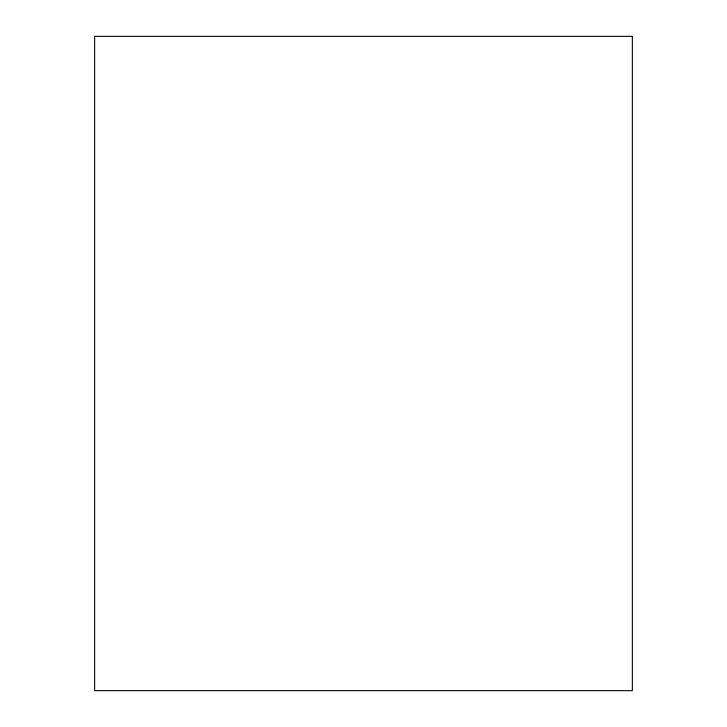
<?xml version="1.0" encoding="UTF-8"?>
<svg xmlns="http://www.w3.org/2000/svg" width="727" height="727" viewBox="0 0 727 727"><rect width="100%" height="100%" fill="white"/><g stroke="black" fill="none" stroke-linecap="round" stroke-linejoin="round"><path stroke-width="1.09" d="M632.354 36.35L94.646 36.35L94.646 690.65L632.354 690.65L632.354 36.35"/></g></svg>
